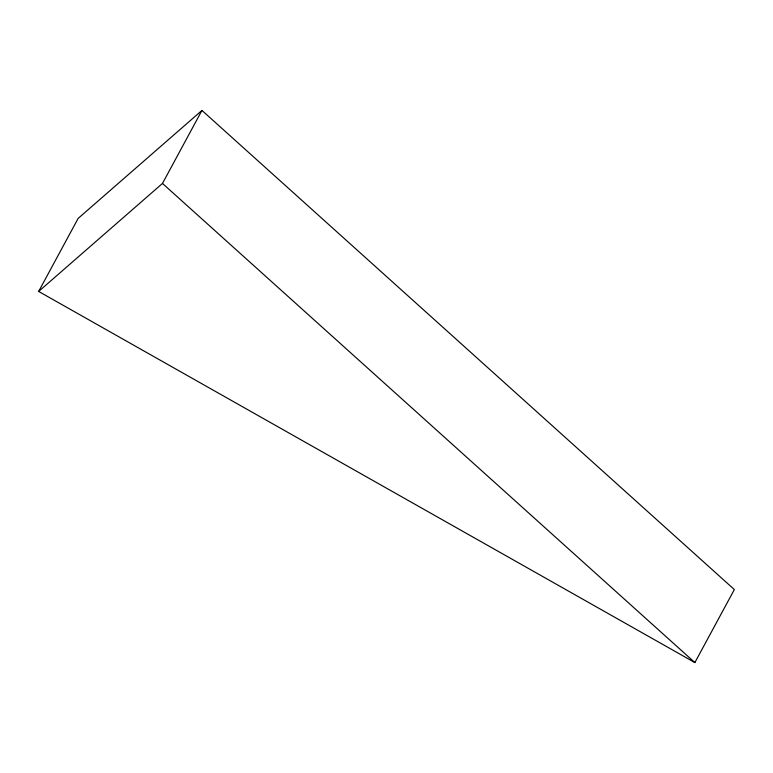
<?xml version="1.0" encoding="UTF-8"?>
<svg xmlns="http://www.w3.org/2000/svg" width="773" height="773" viewBox="0 0 773 773"><rect width="100%" height="100%" fill="white"/><g stroke="black" fill="none" stroke-linecap="round" stroke-linejoin="round"><path stroke-width="1.16" d="M38.65 291.44L78.131 218.43L201.946 110.423L734.35 589.557L694.869 662.577L38.65 291.44L162.475 183.443L201.946 110.423M162.475 183.443L694.869 662.577"/></g></svg>
